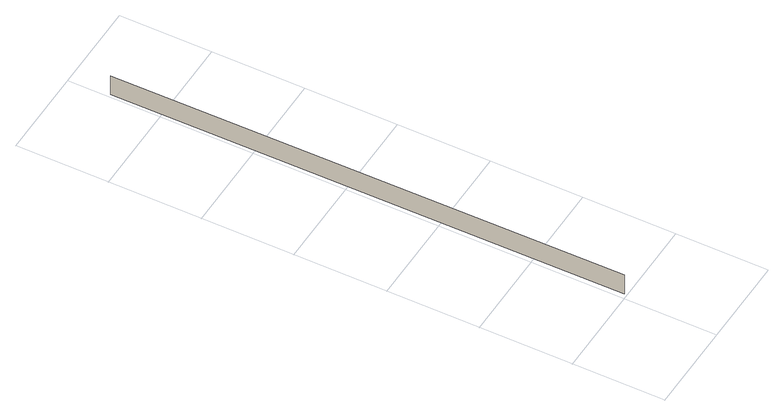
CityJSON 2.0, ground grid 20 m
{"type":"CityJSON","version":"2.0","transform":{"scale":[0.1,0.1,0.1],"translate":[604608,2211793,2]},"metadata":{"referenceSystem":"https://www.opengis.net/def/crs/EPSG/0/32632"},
"CityObjects":{
"building1":{"type":"Building","children":["building1-1"]},
"building1-1":{"type":"BuildingPart","parents":["building1"],"geometry":[{"type":"MultiSurface","lod":"2","boundaries":[[[0,1,2,3]]]}]}
},
"vertices":[
[7,1112,0],[7,1112,50],[13,6,50],[13,6,0]
]}
